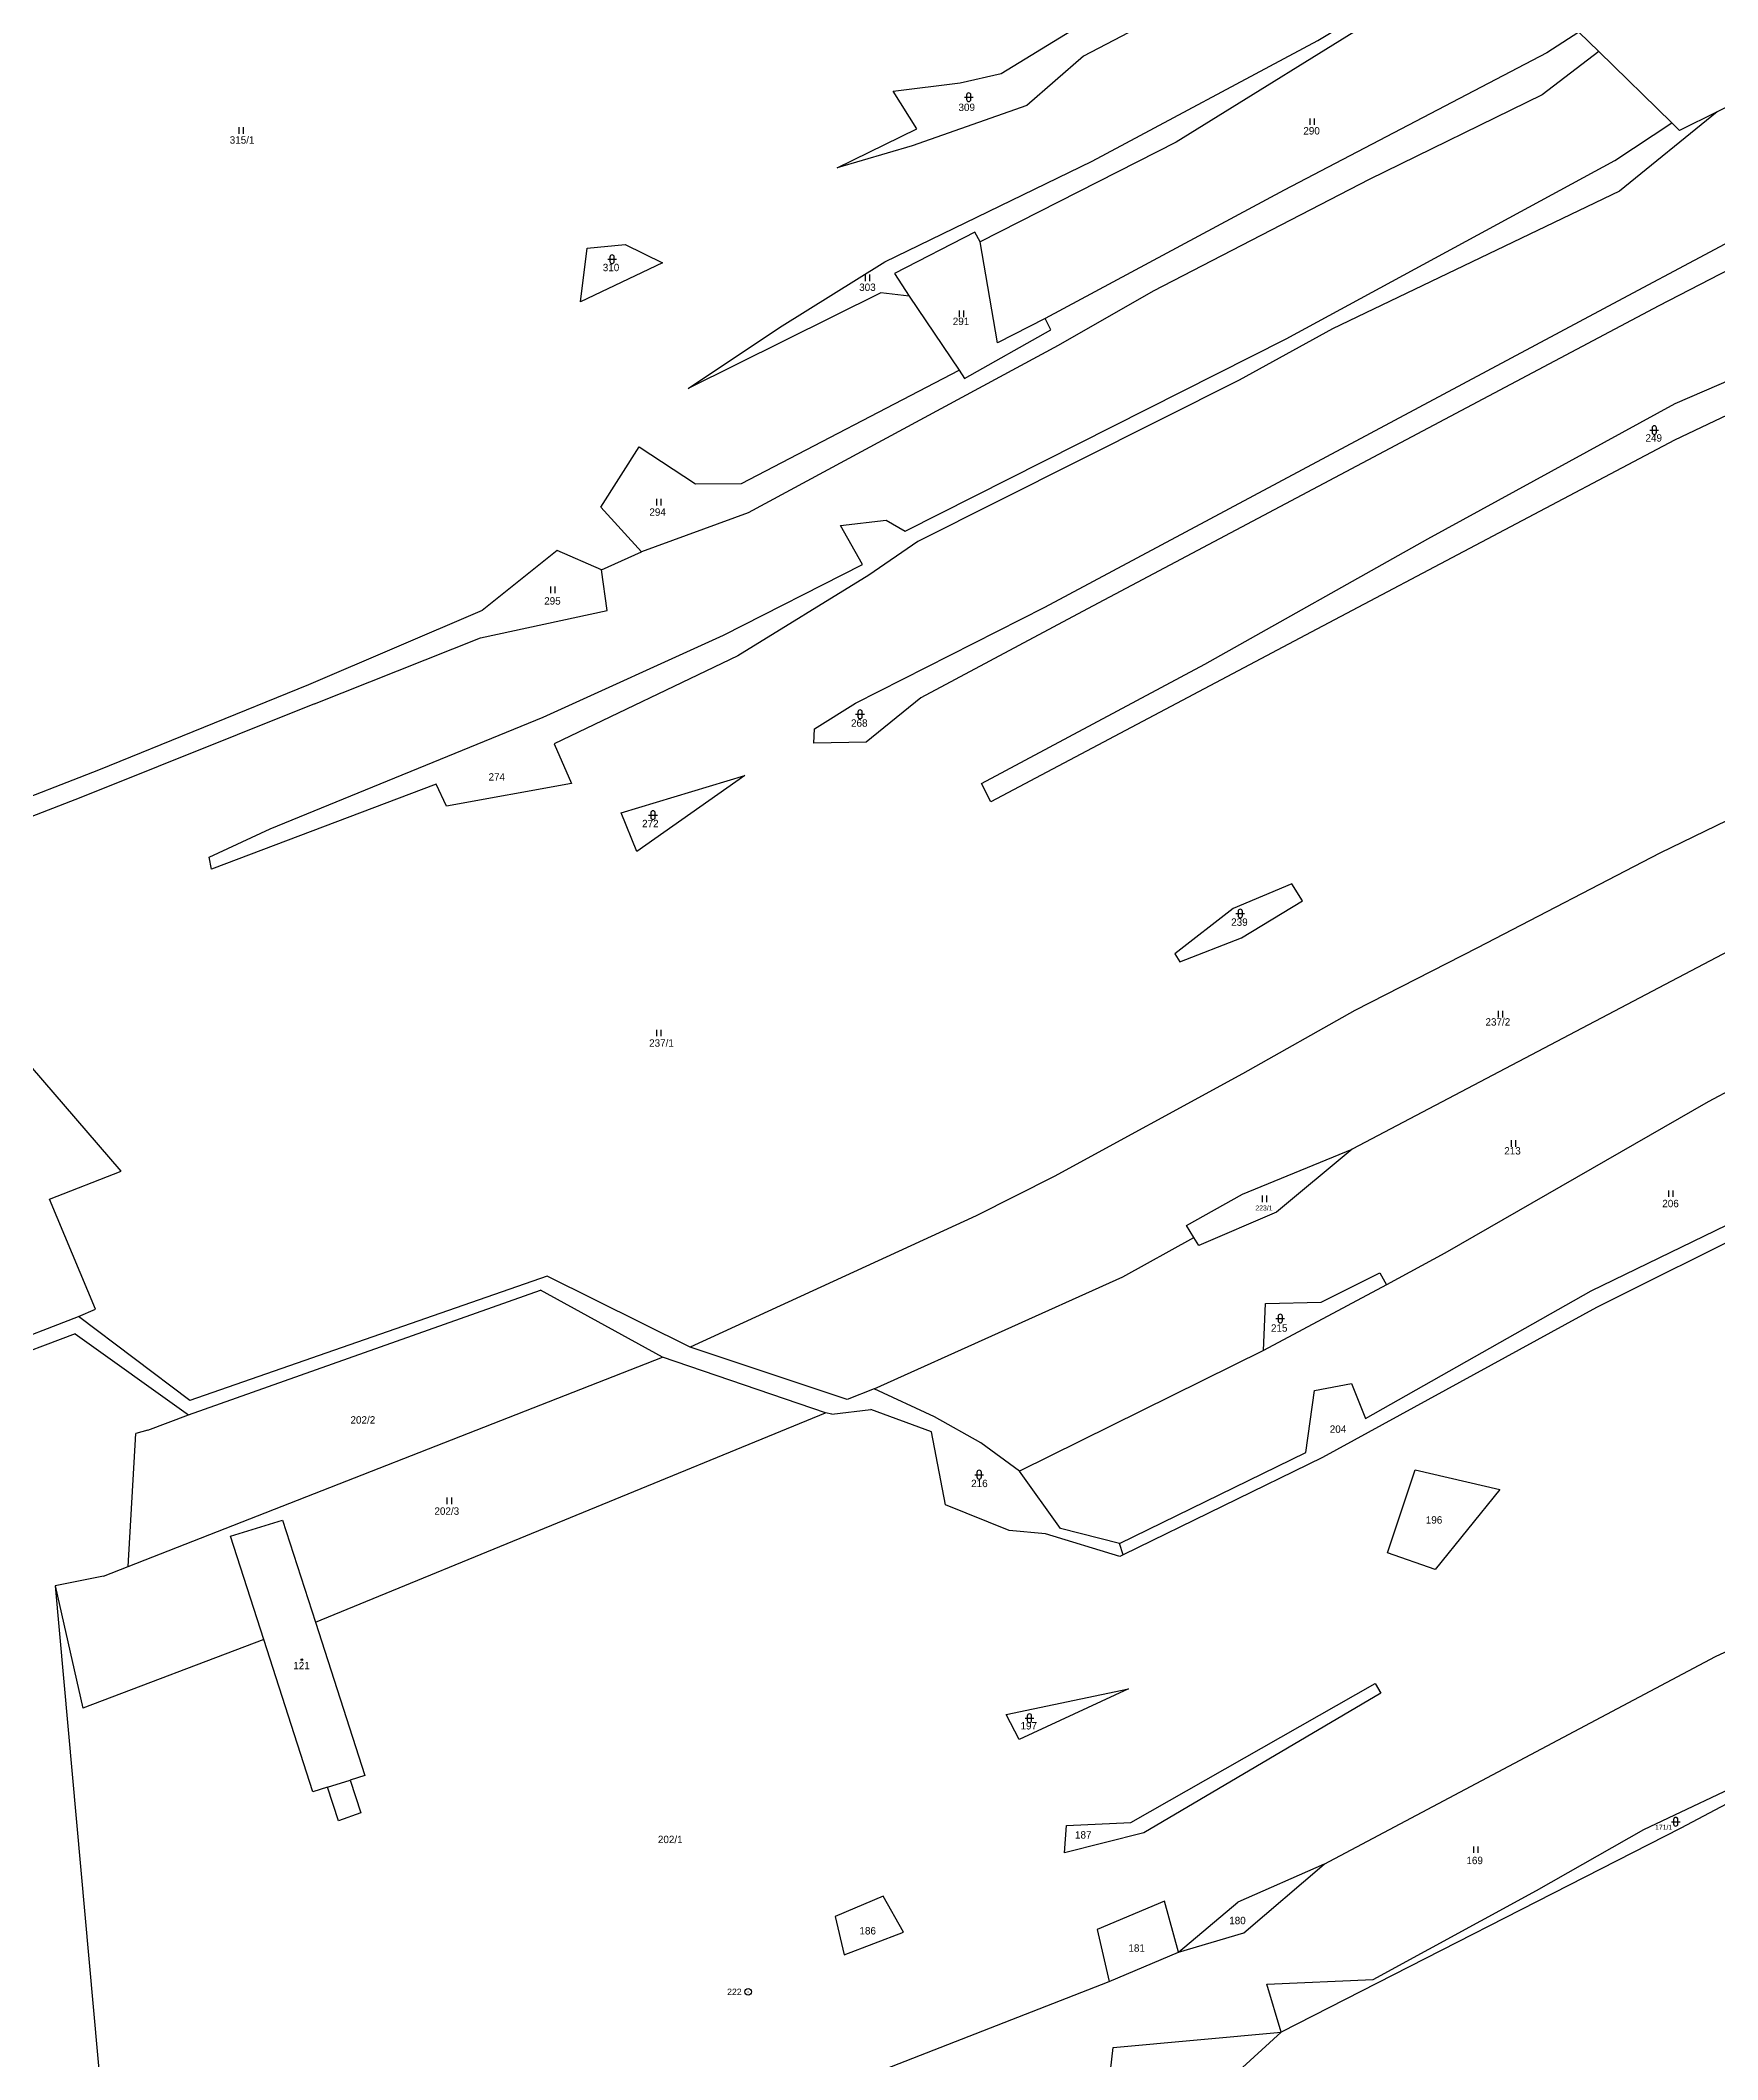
# Model space of a CAD drawing. Extents: x -528340 to -526503, y -1064020 to -1062300.
# Drawn here: x -527504.5 to -527119, y -1063423.4 to -1062959.2 of the extents above; entities that cross this region are included whole.
import ezdxf
from ezdxf.enums import TextEntityAlignment as Align

# ---------------------------------------------------------------- set-up
doc = ezdxf.new("R2010")
doc.units = 0
for name, color, linetype in [('101', 1, 'CONTINUOUS'), ('1016', 1, 'CONTINUOUS'), ('18', 1, 'CONTINUOUS'), ('21800', 1, 'CONTINUOUS'), ('21900', 1, 'CONTINUOUS'), ('306', 1, 'CONTINUOUS'), ('316', 1, 'CONTINUOUS'), ('404', 1, 'CONTINUOUS')]:
    doc.layers.add(name, color=color, linetype=linetype)

# ---------------------------------------------------------------- blocks, each defined once
blk = doc.blocks.new('4_02$0')
at = {"layer": '404', "color": 255, "linetype": 'CONTINUOUS'}
blk.add_circle((-0.01, 0), 0.175, dxfattribs=at)
blk = doc.blocks.new('3_16$2')
at = {"layer": '316', "color": 255, "linetype": 'CONTINUOUS'}
for p, q in [((-1, 1), (1, 1)), ((-0.5, 1.5), (-0.5, 0.5)), ((0.5, 0.5), (0.5, 1.5))]:
    blk.add_line(p, q, dxfattribs=at)
for centre, start, end in [((0, 1.5), 0, 180), ((0, 0.5), 180, 359.9879)]:
    blk.add_arc(centre, 0.5, start, end, dxfattribs=at)
blk = doc.blocks.new('3_06$3')
at = {"layer": '306', "color": 255, "linetype": 'CONTINUOUS'}
for p, q in [((-0.51, 0), (-0.51, 1.5)), ((0.49, 0), (0.49, 1.5))]:
    blk.add_line(p, q, dxfattribs=at)
blk = doc.blocks.new('1_01$7')
at = {"layer": '101', "color": 3, "linetype": 'CONTINUOUS'}
for radius in [0.75, 0.03]:
    blk.add_circle((0, 0), radius, dxfattribs=at)

msp = doc.modelspace()

# ---------------------------------------------------------------- linework, layer by layer
at = {"layer": '21800', "color": 255, "linetype": 'CONTINUOUS'}
msp.add_line((-527438.57, -1063360.78), (-527433.33, -1063359.14), dxfattribs=at)
at = {"layer": '21900', "color": 3, "linetype": 'CONTINUOUS'}
for p, q in [((-527192.97, -1062951.29), (-527243.42, -1062982.57)), ((-527210.88, -1062959.2), (-527194.5, -1062949.28)), ((-527283.65, -1062966.75), (-527267.52, -1062956.87)), ((-527247.46, -1062953.75), (-527264.75, -1062962.81)), ((-527150.85, -1062957.27), (-527158.23, -1062962.01)), ((-527146.3, -1062961.72), (-527150.85, -1062957.27)), ((-527262.72, -1062986.97), (-527210.88, -1062959.2)), ((-527158.23, -1062962.01), (-527218.59, -1062993.59)), ((-527146.3, -1062961.72), (-527159.28, -1062971.72)), ((-527129.53, -1062978.12), (-527146.3, -1062961.72)), ((-527293.06, -1062968.92), (-527283.65, -1062966.75)), ((-527264.75, -1062962.81), (-527277.79, -1062974.11)), ((-527308.53, -1062970.86), (-527293.06, -1062968.92)), ((-527303.06, -1062979.51), (-527308.53, -1062970.86)), ((-527103.84, -1062967.96), (-527119.07, -1062975.57)), ((-527277.79, -1062974.11), (-527304.15, -1062983.4)), ((-527159.28, -1062971.72), (-527199.11, -1062991.19)), ((-527119.07, -1062975.57), (-527141.53, -1062993.83)), ((-527119.07, -1062975.57), (-527127.72, -1062979.89)), ((-527321.37, -1062988.46), (-527303.06, -1062979.51)), ((-527142.63, -1062986.78), (-527129.53, -1062978.12)), ((-527127.72, -1062979.89), (-527129.53, -1062978.12)), ((-527304.15, -1062983.4), (-527321.37, -1062988.46)), ((-527243.42, -1062982.57), (-527288.5, -1063005.45)), ((-527310.41, -1063010.07), (-527262.72, -1062986.97)), ((-527218.13, -1063027.77), (-527142.63, -1062986.78)), ((-527218.59, -1062993.59), (-527273.57, -1063023.14)), ((-527199.11, -1062991.19), (-527248.72, -1063016.82)), ((-527141.53, -1062993.83), (-527207.49, -1063025.52)), ((-527289.72, -1063003.26), (-527308.18, -1063012.74)), ((-527288.5, -1063005.45), (-527289.72, -1063003.26)), ((-527139.52, -1063017.8), (-527105.34, -1062999.59)), ((-527380.34, -1063019.29), (-527378.88, -1063006.95)), ((-527378.88, -1063006.95), (-527370.08, -1063006.07)), ((-527370.08, -1063006.07), (-527361.52, -1063010.34)), ((-527284.53, -1063028.71), (-527288.5, -1063005.45)), ((-527102.09, -1063004.5), (-527132.47, -1063020.18)), ((-527361.52, -1063010.34), (-527380.34, -1063019.29)), ((-527334.6, -1063025.15), (-527310.41, -1063010.07)), ((-527308.18, -1063012.74), (-527304.79, -1063018.01)), ((-527311.37, -1063017.22), (-527355.64, -1063039.22)), ((-527304.79, -1063018.01), (-527311.37, -1063017.22)), ((-527304.79, -1063018.01), (-527293.36, -1063035)), ((-527273.6, -1063089.51), (-527139.52, -1063017.8)), ((-527248.72, -1063016.82), (-527270.58, -1063029.3)), ((-527132.47, -1063020.18), (-527263.79, -1063089.83)), ((-527355.64, -1063039.22), (-527334.6, -1063025.15)), ((-527292.07, -1063036.91), (-527272.25, -1063025.72)), ((-527273.57, -1063023.14), (-527284.53, -1063028.71)), ((-527272.25, -1063025.72), (-527273.57, -1063023.14)), ((-527207.49, -1063025.52), (-527228.95, -1063037.26)), ((-527128.73, -1063042.62), (-527088.34, -1063025.25)), ((-527270.58, -1063029.3), (-527341.81, -1063067.81)), ((-527305.75, -1063071.98), (-527218.13, -1063027.77)), ((-527085.03, -1063030.24), (-527128.85, -1063051.09)), ((-527343.33, -1063061.07), (-527293.36, -1063035)), ((-527293.36, -1063035), (-527292.07, -1063036.91)), ((-527228.95, -1063037.26), (-527302.79, -1063074.41)), ((-527185.57, -1063073.8), (-527128.73, -1063042.62)), ((-527375.73, -1063066.48), (-527366.86, -1063052.63)), ((-527366.86, -1063052.63), (-527353.94, -1063061.09)), ((-527128.85, -1063051.09), (-527212.4, -1063095.24)), ((-527353.94, -1063061.09), (-527343.33, -1063061.07)), ((-527366.37, -1063076.75), (-527375.73, -1063066.48)), ((-527341.81, -1063067.81), (-527366.37, -1063076.75)), ((-527320.61, -1063070.72), (-527310.1, -1063069.45)), ((-527315.55, -1063079.63), (-527320.61, -1063070.72)), ((-527310.1, -1063069.45), (-527305.75, -1063071.98)), ((-527236.82, -1063102.59), (-527185.57, -1063073.8)), ((-527385.72, -1063076.44), (-527402.96, -1063090.26)), ((-527375.56, -1063080.93), (-527385.72, -1063076.44)), ((-527375.56, -1063080.93), (-527366.37, -1063076.75)), ((-527302.79, -1063074.41), (-527314.06, -1063082.15)), ((-527374.21, -1063090.26), (-527375.56, -1063080.93)), ((-527347.52, -1063095.94), (-527315.55, -1063079.63)), ((-527314.06, -1063082.15), (-527344.19, -1063100.68)), ((-527402.96, -1063090.26), (-527442.9, -1063107.31)), ((-527403.35, -1063096.53), (-527374.21, -1063090.26)), ((-527317.16, -1063111.54), (-527273.6, -1063089.51)), ((-527263.79, -1063089.83), (-527302.16, -1063110.33)), ((-527441.52, -1063111.73), (-527403.35, -1063096.53)), ((-527388.97, -1063114.79), (-527347.52, -1063095.94)), ((-527212.4, -1063095.24), (-527286.04, -1063134.22)), ((-527344.19, -1063100.68), (-527386.46, -1063120.92)), ((-527288.23, -1063130.03), (-527236.82, -1063102.59)), ((-527442.9, -1063107.31), (-527491.17, -1063126.96)), ((-527302.16, -1063110.33), (-527314.7, -1063120.5)), ((-527441.52, -1063111.73), (-527495.21, -1063133.27)), ((-527451.74, -1063140.47), (-527388.97, -1063114.79)), ((-527326.59, -1063117.48), (-527317.16, -1063111.54)), ((-527326.75, -1063120.78), (-527326.59, -1063117.48)), ((-527386.46, -1063120.92), (-527382.47, -1063130.04)), ((-527314.7, -1063120.5), (-527326.75, -1063120.78)), ((-527491.17, -1063126.96), (-527538.2, -1063145.23)), ((-527371, -1063136.76), (-527342.63, -1063128.19)), ((-527342.63, -1063128.19), (-527367.41, -1063145.64)), ((-527098.05, -1063129.46), (-527132.24, -1063146.03)), ((-527495.21, -1063133.27), (-527547.09, -1063153.32)), ((-527413.52, -1063130.16), (-527465.21, -1063149.68)), ((-527411.19, -1063135.22), (-527413.52, -1063130.16)), ((-527382.47, -1063130.04), (-527411.19, -1063135.22)), ((-527286.04, -1063134.22), (-527288.23, -1063130.03)), ((-527367.41, -1063145.64), (-527371, -1063136.76)), ((-527465.74, -1063146.96), (-527451.74, -1063140.47)), ((-527465.21, -1063149.68), (-527465.74, -1063146.96)), ((-527132.24, -1063146.03), (-527174.14, -1063167.76)), ((-527216.84, -1063153.11), (-527230.3, -1063158.76)), ((-527228.41, -1063165.51), (-527214.39, -1063157.01)), ((-527214.39, -1063157.01), (-527216.84, -1063153.11)), ((-527230.3, -1063158.76), (-527243.71, -1063169.17)), ((-527242.59, -1063171.01), (-527228.41, -1063165.51)), ((-527109.02, -1063164.6), (-527202.96, -1063214.11)), ((-527243.71, -1063169.17), (-527242.59, -1063171.01)), ((-527174.14, -1063167.76), (-527202.4, -1063182.18)), ((-527485.99, -1063219.16), (-527525.91, -1063172.81)), ((-527202.4, -1063182.18), (-527228.19, -1063196.75)), ((-527148.07, -1063246.64), (-527020.66, -1063184.95)), ((-527084.75, -1063183.83), (-527121.12, -1063203.22)), ((-527228.19, -1063196.75), (-527271.46, -1063220.37)), ((-527121.12, -1063203.22), (-527181.64, -1063238)), ((-527228.17, -1063224.41), (-527202.96, -1063214.11)), ((-527202.96, -1063214.11), (-527220.35, -1063228.54)), ((-527077.4, -1063215.73), (-527146.81, -1063250.52)), ((-527502.48, -1063225.61), (-527485.99, -1063219.16)), ((-527271.46, -1063220.37), (-527289.39, -1063229.42)), ((-527491.84, -1063250.89), (-527502.48, -1063225.61)), ((-527241.05, -1063231.65), (-527228.17, -1063224.41)), ((-527289.39, -1063229.42), (-527355.19, -1063259.6)), ((-527220.35, -1063228.54), (-527238.21, -1063236.24)), ((-527255.67, -1063243.47), (-527239.37, -1063234.37)), ((-527239.37, -1063234.37), (-527241.05, -1063231.65)), ((-527238.21, -1063236.24), (-527239.37, -1063234.37)), ((-527181.64, -1063238), (-527195.09, -1063245.25)), ((-527388.05, -1063243.3), (-527470.22, -1063271.9)), ((-527355.19, -1063259.6), (-527388.05, -1063243.3)), ((-527312.86, -1063269.18), (-527255.67, -1063243.47)), ((-527195.09, -1063245.25), (-527223.37, -1063260.4)), ((-527210.09, -1063249.28), (-527196.59, -1063242.49)), ((-527196.59, -1063242.49), (-527195.09, -1063245.25)), ((-527470.48, -1063275.14), (-527389.56, -1063246.51)), ((-527361.52, -1063261.87), (-527389.56, -1063246.51)), ((-527223.37, -1063260.4), (-527222.9, -1063249.58)), ((-527222.9, -1063249.58), (-527210.09, -1063249.28)), ((-527199.91, -1063276.02), (-527148.07, -1063246.64)), ((-527514.84, -1063259.88), (-527495.81, -1063252.58)), ((-527495.81, -1063252.58), (-527491.84, -1063250.89)), ((-527470.22, -1063271.9), (-527495.81, -1063252.58)), ((-527146.81, -1063250.52), (-527209.79, -1063284.98)), ((-527496.53, -1063256.54), (-527514.6, -1063263.32)), ((-527496.53, -1063256.54), (-527470.48, -1063275.14)), ((-527484.35, -1063310.05), (-527361.52, -1063261.87)), ((-527324.06, -1063274.68), (-527361.52, -1063261.87)), ((-527319.05, -1063271.64), (-527355.19, -1063259.6)), ((-527223.37, -1063260.4), (-527279.44, -1063288.09)), ((-527211.65, -1063269.56), (-527203.11, -1063267.99)), ((-527203.11, -1063267.99), (-527199.91, -1063276.02)), ((-527312.86, -1063269.18), (-527319.05, -1063271.64)), ((-527298.99, -1063275.61), (-527312.86, -1063269.18)), ((-527213.66, -1063283.79), (-527211.65, -1063269.56)), ((-527479.85, -1063278.66), (-527470.48, -1063275.14)), ((-527441.32, -1063322.86), (-527324.06, -1063274.68)), ((-527322.6, -1063275.02), (-527324.06, -1063274.68)), ((-527322.6, -1063275.02), (-527313.66, -1063273.93)), ((-527299.65, -1063279.05), (-527313.66, -1063273.93)), ((-527288.32, -1063281.57), (-527298.99, -1063275.61)), ((-527484.35, -1063310.05), (-527482.59, -1063279.43)), ((-527479.85, -1063278.66), (-527482.59, -1063279.43)), ((-527296.48, -1063295.84), (-527299.65, -1063279.05)), ((-527279.44, -1063288.09), (-527288.32, -1063281.57)), ((-527256.44, -1063304.78), (-527213.66, -1063283.79)), ((-527209.79, -1063284.98), (-527255.61, -1063307.37)), ((-527119.42, -1063330.76), (-527022.59, -1063285.09)), ((-527270.01, -1063301.27), (-527279.44, -1063288.09)), ((-527194.84, -1063306.87), (-527188.52, -1063287.84)), ((-527188.52, -1063287.84), (-527169, -1063292.3)), ((-527281.84, -1063301.74), (-527296.48, -1063295.84)), ((-527169, -1063292.3), (-527183.9, -1063310.74)), ((-527460.85, -1063303.07), (-527448.9, -1063299.35)), ((-527448.9, -1063299.35), (-527441.32, -1063322.86)), ((-527256.44, -1063304.78), (-527270.01, -1063301.27)), ((-527453.19, -1063326.83), (-527460.85, -1063303.07)), ((-527273.48, -1063302.51), (-527281.84, -1063301.74)), ((-527256.42, -1063307.76), (-527273.48, -1063302.51)), ((-527255.61, -1063307.37), (-527256.44, -1063304.78)), ((-527490, -1063312.27), (-527484.35, -1063310.05)), ((-527255.61, -1063307.37), (-527256.42, -1063307.76)), ((-527183.9, -1063310.74), (-527194.84, -1063306.87)), ((-527490, -1063312.27), (-527501.12, -1063314.49)), ((-527501.12, -1063314.49), (-527494.8, -1063342.62)), ((-527501.12, -1063314.49), (-527489.94, -1063438.23)), ((-527441.32, -1063322.86), (-527429.98, -1063358.09)), ((-527453.19, -1063326.83), (-527494.8, -1063342.62)), ((-527441.92, -1063361.83), (-527453.19, -1063326.83)), ((-527135.91, -1063370.53), (-527040.72, -1063325.16)), ((-527209.4, -1063378.43), (-527119.42, -1063330.76)), ((-527282.5, -1063344.04), (-527254.41, -1063338.14)), ((-527254.41, -1063338.14), (-527279.57, -1063349.82)), ((-527253.85, -1063368.9), (-527197.68, -1063336.93)), ((-527197.68, -1063336.93), (-527196.38, -1063339.12)), ((-527196.38, -1063339.12), (-527250.84, -1063371.28)), ((-527279.57, -1063349.82), (-527282.5, -1063344.04)), ((-527438.57, -1063360.78), (-527441.92, -1063361.83)), ((-527436.02, -1063368.49), (-527438.57, -1063360.78)), ((-527429.98, -1063358.09), (-527433.33, -1063359.14)), ((-527433.33, -1063359.14), (-527430.84, -1063366.65)), ((-527103.53, -1063357.54), (-527127.44, -1063370.2)), ((-527430.84, -1063366.65), (-527436.02, -1063368.49)), ((-527269.08, -1063375.89), (-527268.66, -1063369.6)), ((-527268.66, -1063369.6), (-527253.85, -1063368.9)), ((-527127.44, -1063370.2), (-527219.3, -1063417.12)), ((-527160.6, -1063384.52), (-527135.91, -1063370.53)), ((-527250.84, -1063371.28), (-527269.08, -1063375.89)), ((-527209.4, -1063378.43), (-527229.25, -1063387.24)), ((-527227.92, -1063394.25), (-527209.4, -1063378.43)), ((-527198.14, -1063404.95), (-527160.6, -1063384.52)), ((-527310.83, -1063385.8), (-527321.84, -1063390.48)), ((-527306.09, -1063394.08), (-527310.83, -1063385.8)), ((-527246.15, -1063386.96), (-527261.63, -1063393.46)), ((-527242.9, -1063398.66), (-527246.15, -1063386.96)), ((-527242.9, -1063398.66), (-527229.25, -1063387.24)), ((-527321.84, -1063390.48), (-527319.78, -1063399.32)), ((-527319.78, -1063399.32), (-527306.09, -1063394.08)), ((-527261.63, -1063393.46), (-527258.88, -1063405.45)), ((-527258.88, -1063405.45), (-527242.9, -1063398.66)), ((-527242.9, -1063398.66), (-527227.92, -1063394.25)), ((-527312.01, -1063426.2), (-527258.88, -1063405.45)), ((-527222.63, -1063406.04), (-527198.14, -1063404.95)), ((-527219.3, -1063417.12), (-527222.63, -1063406.04)), ((-527257.91, -1063420.62), (-527219.3, -1063417.12)), ((-527219.3, -1063417.12), (-527241.86, -1063437.69)), ((-527259.53, -1063434.48), (-527257.91, -1063420.62))]:
    msp.add_line(p, q, dxfattribs=at)

# ---------------------------------------------------------------- block references
at = {"layer": '101', "color": 0, "linetype": 'BYBLOCK'}
msp.add_blockref('1_01$7', (-527341.83, -1063407.83), dxfattribs=at)
at = {"layer": '306', "color": 0, "linetype": 'BYBLOCK'}
for p in [(-527458.31, -1062980.65), (-527212.16, -1062978.62), (-527314.35, -1063014.5), (-527292.72, -1063022.78), (-527362.32, -1063066.07), (-527386.66, -1063086.24), (-527168.86, -1063183.8), (-527362.3, -1063188.14), (-527165.82, -1063213.55), (-527223.08, -1063226.26), (-527129.65, -1063225.07), (-527410.48, -1063295.67), (-527174.5, -1063375.89)]:
    msp.add_blockref('3_06$3', p, dxfattribs=at)
at = {"layer": '316', "color": 0, "linetype": 'BYBLOCK'}
for p in [(-527291.12, -1062973.23), (-527373.12, -1063010.49), (-527133.53, -1063049.77), (-527316.12, -1063115.11), (-527363.71, -1063138.27), (-527228.7, -1063160.91), (-527219.52, -1063254.02), (-527288.73, -1063289.92), (-527277.16, -1063345.91), (-527128.59, -1063369.7)]:
    msp.add_blockref('3_16$2', p, dxfattribs=at)
at = {"layer": '404', "color": 0, "linetype": 'BYBLOCK'}
msp.add_blockref('4_02$0', (-527444.42, -1063331.47), dxfattribs=at)

# ---------------------------------------------------------------- texts
at = {"layer": '1016', "color": 214, "linetype": 'CONTINUOUS'}
msp.add_text('222', height=1.5, dxfattribs=at).set_placement((-527343.33, -1063407.83), align=Align.MIDDLE_RIGHT)
at = {"layer": '18', "color": 255, "linetype": 'CONTINUOUS'}
for s, height, p in [('309', 1.7, (-527291.59, -1062975.92)), ('290', 1.7, (-527212.31, -1062981.32)), ('315/1', 1.7, (-527458.17, -1062983.42)), ('310', 1.7, (-527373.36, -1063012.74)), ('303', 1.7, (-527314.41, -1063017.28)), ('291', 1.7, (-527292.9, -1063025.12)), ('249', 1.7, (-527133.65, -1063051.93)), ('294', 1.7, (-527362.65, -1063068.97)), ('295', 1.7, (-527386.83, -1063089.4)), ('268', 1.7, (-527316.29, -1063117.47)), ('274', 1.7, (-527399.62, -1063129.86)), ('272', 1.7, (-527364.32, -1063140.58)), ('239', 1.7, (-527228.9, -1063163.24)), ('237/2', 1.7, (-527169.49, -1063186.19)), ('237/1', 1.7, (-527361.76, -1063191.04)), ('213', 1.7, (-527166.12, -1063215.82)), ('223/1', 1.14, (-527223.26, -1063228.52)), ('206', 1.7, (-527129.79, -1063227.94)), ('215', 1.7, (-527219.75, -1063256.57)), ('202/2', 1.7, (-527430.41, -1063277.69)), ('204', 1.7, (-527206.23, -1063279.81)), ('216', 1.7, (-527288.67, -1063292.29)), ('202/3', 1.7, (-527411.11, -1063298.65)), ('196', 1.7, (-527184.16, -1063300.68)), ('121', 1.7, (-527444.52, -1063334.17)), ('197', 1.7, (-527277.33, -1063348.01)), ('187', 1.7, (-527264.8, -1063373.09)), ('171/1', 1.14, (-527131.37, -1063370.9)), ('202/1', 1.7, (-527359.74, -1063374.14)), ('169', 1.7, (-527174.82, -1063378.97)), ('186', 1.7, (-527314.35, -1063395.14)), ('180', 1.7, (-527229.35, -1063392.78)), ('181', 1.7, (-527252.52, -1063399.11))]:
    msp.add_text(s, height=height, dxfattribs=at).set_placement(p, align=Align.BOTTOM_CENTER)

doc.saveas('drawing.dxf')
